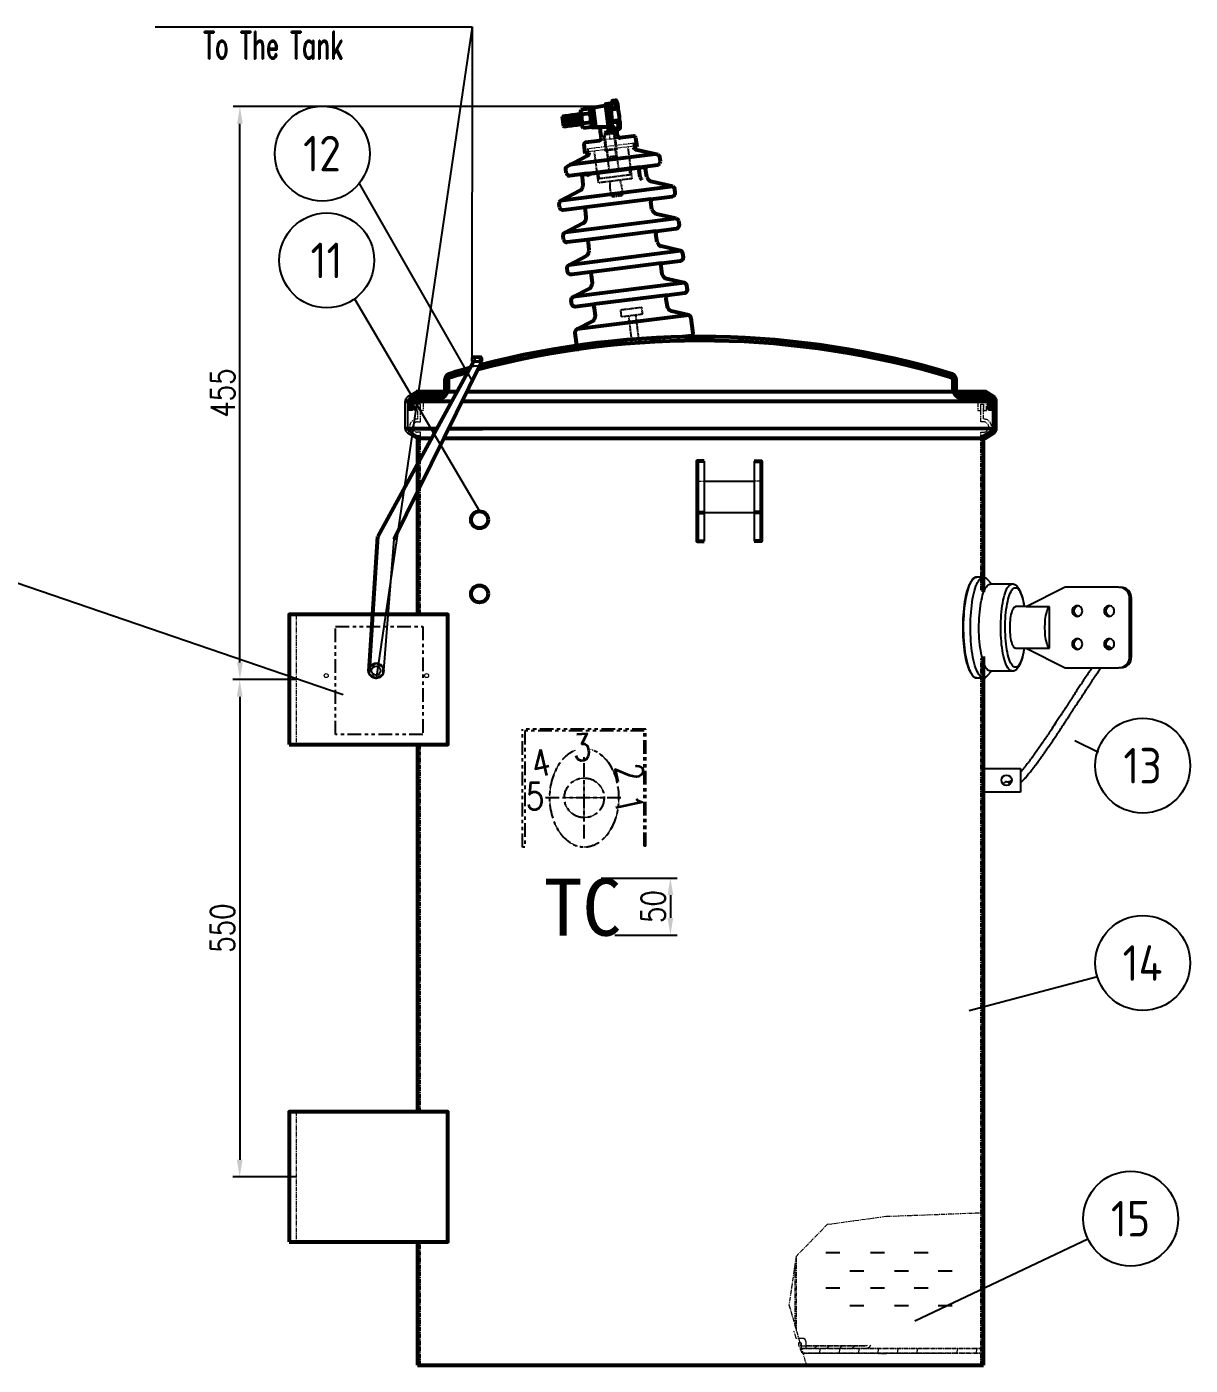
# Model space of a CAD drawing. Header units: millimetres. Extents: x 119255 to 123044, y -8474 to -5405.
# Drawn here: x 120640 to 121659, y -7305 to -6132 of the extents above; entities that cross this region are included whole.
import ezdxf
from ezdxf.enums import TextEntityAlignment as Align

# ---------------------------------------------------------------- set-up
doc = ezdxf.new("R2010")
doc.units = ezdxf.units.MM
doc.header["$LTSCALE"] = 3
for name, pattern in [('ACISOTGB', [9, 4, -1, 1, -1, 1, -1]), ('ACISOTGL', [3, 2, -1]), ('CENTER', [2, 1.25, -0.25, 0.25, -0.25]), ('HIDDEN', [0.375, 0.25, -0.125])]:
    doc.linetypes.add(name, pattern=pattern)
for name, color, linetype in [('2', 3, 'Continuous'), ('4', 2, 'HIDDEN'), ('A', 3, 'Continuous'), ('D', 11, 'HIDDEN'), ('PL', 5, 'Continuous'), ('S', 254, 'Continuous'), ('几何体', 7, 'Continuous')]:
    doc.layers.add(name, color=color, linetype=linetype)
for name, color, linetype, lineweight in [('图层1', 1, 'CENTER', 13), ('标注、文本', 3, 'Continuous', 25), ('粗实线', 4, 'Continuous', 53)]:
    doc.layers.add(name, color=color, linetype=linetype, lineweight=lineweight)
doc.styles.add('chinese', font='simhei.ttf')
doc.styles.add('HC_GBDIM', font='romans', dxfattribs={"width": 0.667, "bigfont": 'gbcbig'})
doc.styles.add('ST_WIN', font='isocp2.shx', dxfattribs={"bigfont": 'hzdxfst.shx'})
doc.styles.add('TH_GBDIM', font='romans.shx', dxfattribs={"width": 0.8, "bigfont": 'gbcbig.shx'})
doc.styles.add('数字与字母', font='romand.shx', dxfattribs={"width": 0.8, "bigfont": 'hztxt.shx'})
doc.dimstyles.new('TH_GBDIM1', dxfattribs={"dimscale": 3, "dimtxt": 3.5, "dimasz": 2.5, "dimexe": 2, "dimexo": 0, "dimgap": 1.5, "dimtad": 1, "dimdec": 1, "dimzin": 0, "dimdsep": 46, "dimtxsty": 'TH_GBDIM', "dimcen": 2.5, "dimclrd": 3, "dimclre": 256, "dimclrt": 2, "dimadec": 0, "dimazin": 0, "dimtfac": 0.714286, "dimtdec": 1, "dimtmove": 0, "dimatfit": 3, "dimfxl": 0, "dimtzin": 0, "dimlwd": -1, "dimlwe": -1, "dimarcsym": 0})

# ---------------------------------------------------------------- blocks, each defined once
blk = doc.blocks.new('*D5')
at = {"layer": 'Defpoints', "color": 0}
for p in [(120875.5, -6703.8), (120826.1, -7139.5), (120875.5, -7139.5)]:
    blk.add_point(p, dxfattribs=at)
at = {"layer": '标注、文本'}
for p, q in [((120875.5, -6703.8), (120820.1, -6703.8)), ((120875.5, -7139.5), (120820.1, -7139.5))]:
    blk.add_line(p, q, dxfattribs=at)
at = {"layer": '标注、文本', "color": 3}
blk.add_line((120826.1, -6718.8), (120826.1, -7124.5), dxfattribs=at)
for points in [[(120823.6, -6718.8), (120828.6, -6718.8), (120826.1, -6703.8)], [(120823.6, -7124.5), (120828.6, -7124.5), (120826.1, -7139.5)]]:
    blk.add_solid(points, dxfattribs=at)
at = {"layer": '标注、文本', "color": 2, "insert": (120811.1, -6921.6), "char_height": 21, "attachment_point": 5, "rotation": 90, "style": 'TH_GBDIM'}
blk.add_mtext('550', dxfattribs=at)
blk = doc.blocks.new('*D6')
at = {"layer": 'Defpoints', "color": 0}
for p in [(120826.3, -6201.8), (121158.5, -6201.8), (120869.5, -6703.8)]:
    blk.add_point(p, dxfattribs=at)
at = {"layer": '标注、文本'}
for p, q in [((121158.5, -6201.8), (120820.3, -6201.8)), ((120869.5, -6703.8), (120820.3, -6703.8))]:
    blk.add_line(p, q, dxfattribs=at)
at = {"layer": '标注、文本', "color": 3}
blk.add_line((120826.3, -6688.8), (120826.3, -6216.8), dxfattribs=at)
for points in [[(120823.8, -6216.8), (120828.8, -6216.8), (120826.3, -6201.8)], [(120823.8, -6688.8), (120828.8, -6688.8), (120826.3, -6703.8)]]:
    blk.add_solid(points, dxfattribs=at)
at = {"layer": '标注、文本', "color": 2, "insert": (120811.3, -6452.8), "char_height": 21, "width": 172.582, "attachment_point": 5, "rotation": 90, "style": 'TH_GBDIM'}
blk.add_mtext('455', dxfattribs=at)
blk = doc.blocks.new('A$C67204ebe')
at = {"layer": 'D'}
for p, q in [((-38.8, 178), (-32.9, 147.3)), ((-31, 179.6), (-28.4, 166.4)), ((-35.6, 165), (-36.9, 164.7)), ((-34.3, 158.5), (-35.6, 165)), ((-28.4, 166.4), (-28.9, 166.3)), ((-28.9, 166.3), (-27.6, 159.8)), ((-28.4, 166.4), (-28.2, 166.5)), ((-28.2, 166.5), (-24.7, 149)), ((-17.9, 169), (-12.4, 141.1)), ((-41.3, 135.4), (-46.8, 163.2)), ((-27.6, 159.8), (-34.3, 158.5)), ((-12.4, 141.1), (-41.3, 135.4)), ((-6.9, 20.8), (-2.4, -2.4)), ((-0.8, 22), (3.8, -1.2))]:
    blk.add_line(p, q, dxfattribs=at)
for points in [[(-35.6, 182.6), (-39.1, 179.5), (-38.8, 178), (-31, 179.6), (-31.3, 181.1), (-31, 179.6), (-30.2, 179.7), (-27.6, 166.6), (-26.7, 166), (-37.6, 163.8), (-36.9, 164.7), (-39.5, 177.9), (-38.8, 178)], [(-22.6, 139), (-22.4, 137.9), (-20.8, 133.4), (-20.2, 130.3), (-19.9, 127.7), (-19.9, 125.6), (-28.5, 123.9), (-29.6, 126.9), (-30.4, 129.9), (-30.9, 133.6), (-30.9, 136.2), (-31.1, 137.4)]]:
    blk.add_lwpolyline(points, dxfattribs=at)
blk.add_lwpolyline([(-23.1, 147.8), (-34.1, 145.6), (-41.3, 144.2, 0.282875), (-41.9, 143.6, 0.11185), (-41.9, 143.2), (-41.1, 139.3), (-14.1, 144.6), (-14.8, 148.6, 0.414214), (-15.8, 149.2), (-23.2, 147.8)], format="xyb", dxfattribs=at)
blk.add_lwpolyline([(3.9, 29.4), (5.1, 23.2), (-12.9, 19.6), (-14.1, 25.8)], close=True, dxfattribs=at)
for centre, start, end in [((-34.4, 147.1), 281.16, 11.16), ((-23.2, 149.3), 191.16, 281.16)]:
    blk.add_arc(centre, 1.5, start, end, dxfattribs=at)
at = {"layer": '图层1'}
for p, q in [((-25, 176.1), (-43, 172.6)), ((-35.6, 182.6), (-34, 174.3)), ((-34, 174.3), (-25, 176.1)), ((-12.5, 172.2), (-53, 164.4)), ((-53, 164.4), (-52.4, 160.9)), ((-52.3, 164.5), (-51.8, 162.3)), ((-51.8, 162.3), (-12.9, 169.9)), ((-12.9, 169.9), (-13.3, 172.1)), ((-11.9, 168.9), (-12.5, 172.2)), ((36.4, 5.2), (-48.2, -11.5))]:
    blk.add_line(p, q, dxfattribs=at)
at = {"layer": '粗实线', "ltscale": 2}
for p, q in [((-53.9, 199.6), (-61.1, 198.1)), ((-39.9, 203.9), (-36.1, 185.3)), ((-76.9, 191.1), (-75.3, 182.9)), ((-76.4, 190.7), (-74.1, 183.4)), ((-75.8, 191.6), (-73.2, 182.8)), ((-74.9, 191), (-72.6, 183.8)), ((-74.2, 191.9), (-71.7, 183.1)), ((-73.3, 191.3), (-71.1, 184.1)), ((-72.7, 192.2), (-70.1, 183.4)), ((-71.8, 191.6), (-69.5, 184.4)), ((-71.1, 192.6), (-68.6, 183.7)), ((-70.2, 191.9), (-68, 184.7)), ((-69.6, 192.9), (-67, 184.1)), ((-68.7, 192.2), (-66.4, 185)), ((-68, 193.2), (-65.5, 184.3)), ((-67.1, 192.5), (-64.9, 185.3)), ((-66.5, 193.4), (-64, 184.6)), ((-65.6, 192.8), (-63.3, 185.6)), ((-65, 193.8), (-62.4, 185)), ((-61.8, 185.9), (-64, 193.1)), ((-63.4, 194.1), (-60.9, 185.3)), ((-62.5, 193.4), (-60.3, 186.2)), ((-61.8, 194.4), (-59.3, 185.6)), ((-61.1, 198.1), (-61.3, 196.5)), ((-61.3, 196.5), (-60.4, 194.2)), ((-53.1, 195.6), (-60.4, 194.2)), ((-52.1, 192.8), (-49.3, 191)), ((-34.5, 194.1), (-33.2, 187.5)), ((-33.2, 187.5), (-33.5, 189.1)), ((-33.5, 189.1), (-33.5, 189.1)), ((-51.6, 187.6), (-58.8, 186.2)), ((-50.8, 183.6), (-58, 182.2)), ((-42.1, 178.6), (-42.5, 180.2)), ((-41.4, 174.9), (-42.1, 178.6)), ((-36.1, 185.3), (-35.7, 184.5)), ((-27.4, 177.7), (-28.1, 181.3)), ((-13.1, 178.4), (-25, 176.1)), ((-9.7, 169.3), (-11.3, 177.2)), ((-54.6, 160.4), (-56.1, 168.3)), ((-54.9, 170.2), (-43, 172.6)), ((-13.1, 168.6), (-9.7, 169.3)), ((9.3, 163.5), (-10.6, 166.7)), ((-69.9, 147.8), (-52.7, 158.4)), ((6.6, 163.9), (-67.6, 149.3)), ((-51.2, 161.1), (-54.6, 160.4)), ((-6, 151.8), (9.5, 154.9)), ((11.7, 158.2), (10.9, 161.9)), ((-70.1, 142.1), (-70.8, 145.8)), ((-51.4, 142.9), (-66.9, 139.9)), ((-1, 152.1), (-57.1, 141)), ((-51.4, 142.9), (-5.9, 151.9)), ((-5.1, 143), (-6.4, 149)), ((0.5, 143.7), (-0.9, 150.7)), ((24, 136.7), (-73.6, 117.4)), ((-54.4, 132.8), (-55.7, 139.9)), ((24, 136.7), (4.4, 139.9)), ((26.5, 131.6), (25.9, 134.4)), ((-73.6, 117.4), (-56.6, 127.9)), ((5.6, 124.5), (-52.2, 113)), ((5.6, 124.5), (23.9, 128.1)), ((7, 115.6), (5.6, 122.1)), ((-73.9, 111.8), (-74.4, 114.6)), ((-51.9, 113.1), (-70.2, 109.5)), ((28.8, 109), (-67.4, 90)), ((-49.8, 104.4), (-51, 110.9)), ((28.8, 109), (11.4, 111.7)), ((32, 103.5), (31.2, 107.2)), ((-67.4, 90), (-52.4, 99.2)), ((12.2, 96.8), (-47.4, 85)), ((13.5, 87.5), (12.1, 94)), ((12.2, 96.8), (29.8, 100.3)), ((-68.3, 83.8), (-69, 87.4)), ((-47.5, 85), (-65, 81.6)), ((-45.2, 75.9), (-46.3, 82.5)), ((34.7, 81), (-62.2, 61.8)), ((18.8, 69), (-42.2, 57)), ((39.8, 53.2), (-56.4, 34.2)), ((26.1, 41.5), (-37.5, 29)), ((45.7, 25.2), (-51.2, 6.1))]:
    blk.add_line(p, q, dxfattribs=at)
for points in [[(-51, 200.6), (-53.5, 200.1), (-50.2, 183.3), (-47.7, 183.8)], [(-35.7, 183.2), (-35.6, 182.6), (-31.3, 181.1), (-39.1, 179.5)]]:
    blk.add_lwpolyline(points, dxfattribs=at)
for points in [[(-42.5, 180.2), (-42.9, 182.5, 0.216454), (-43.8, 183.7, 0.14676), (-45.3, 184.1), (-47.1, 183.7, -0.216222), (-47.7, 183.8, -0.128385), (-48, 184.3), (-51.1, 200.1, -0.236321), (-51, 200.6, -0.137645), (-50.4, 201), (-40.5, 203.4, 0.118082), (-40.2, 203.6, 0.239241), (-39.9, 204.2, -0.185592), (-39.7, 204.7, -0.149289), (-39.3, 205.1), (-33.8, 206.1), (-34.1, 207.5, -0.162586), (-34.1, 207.9, -0.235181), (-33.6, 208.2), (-31.3, 208.7, -0.193012), (-30.8, 208.6, -0.216479), (-30.7, 208.3), (-29.5, 205), (-28.8, 202.5, -0.305966), (-29.2, 201.3, -0.211517), (-30.1, 201.1), (-33.8, 200.2, 0.124352), (-34.9, 199.7), (-33.3, 191.1, 0.232484), (-32.3, 189.9, 0.137631), (-31.2, 189.6), (-29.8, 189.9, -0.226514), (-28.4, 189.5, -0.129294), (-27.4, 185.8)], [(-50.4, 201), (-50.3, 200.7), (-50.3, 200.2), (-47.2, 184.4), (-47, 184), (-46.2, 183.9, -0.005437), (-42.8, 184.5, -0.020315), (-39, 184.8, -0.072791), (-37, 184.7, -0.141507), (-36.2, 184.1, -0.078582), (-35.7, 183.2, -0.389074)], [(-34.5, 194.1), (-35.7, 200.2), (-35.8, 200.7, -0.078909), (-35.9, 201.7, -0.002455), (-35.7, 202.6, -0.104269), (-35.3, 203.9, -0.067748), (-33.8, 205.8, -0.137062), (-32.8, 206.3, -0.250439), (-31.9, 206.1, -0.064304), (-31.3, 205.3, -0.207145), (-31, 202.9, -0.182921), (-31.6, 202, -0.000416), (-33.2, 201.6, 0.26878), (-34.9, 199.7, 0.499102)], [(-33.9, 190.8), (-33.2, 187.5, 0.188465), (-31.6, 184.9, 0.125485), (-29.5, 184.1, 0.148052), (-28, 184.3, 0.261104), (-27.4, 185.8, 0.829827)], [(-32.9, 190.5), (-28, 191.5, -0.202073), (-27, 191.3, -0.189452), (-26.4, 190.4, -0.036985), (-26, 184.1, 0.140434)], [(-28.1, 181.3), (-28.4, 183.4), (-26.3, 183.8, 0.076742), (-26.1, 183.9, 0.221032), (-26, 184.1, 59.233366)], [(23.9, 55.7, -0.200811), (21.5, 57.2, -0.016019), (20, 59.5), (18.6, 66.5, -0.126731), (18.7, 67.8, 0.095852), (18.8, 69), (34.9, 72.2, 0.198563), (37, 73.6, 0.178497), (37.5, 75.6), (36.8, 78.9, 0.197282), (36, 80.2, 0.032544), (34.7, 81), (17.4, 83.8)], [(-42.7, 42.6, 0.200811), (-41, 44.8, 0.016019), (-40.5, 47.5), (-41.9, 54.6, 0.126731), (-42.4, 55.7, -0.095852), (-43, 56.9), (-59.1, 53.7, -0.198563), (-61.5, 54.2, -0.178497), (-62.8, 55.9), (-63.4, 59.2, -0.197282), (-63.1, 60.6, -0.032544), (-62.2, 61.8), (-47.3, 71)], [(36.4, 5.2), (49.6, 7.8, 0.264751), (50.4, 8.5, 0.085218), (50.6, 9.6), (48, 22.7, 0.130917), (47.3, 24.1, 0.137977), (45.7, 25.2), (30.4, 27.7, -0.196911), (28, 29.1, -0.024375), (26.5, 31.4), (25.1, 37.9, -0.086896), (25.1, 39.7, -0.031016), (25.4, 41.4), (40.8, 44.4, 0.221746), (42.5, 45.7, 0.093612), (43, 47.3), (42.3, 51, 0.224627), (41.2, 52.6, 0.05176), (39.8, 53.2), (23.9, 55.7)], [(-48.2, -11.5), (-48.2, -11.5, -0.264751), (-49.2, -11.1, -0.085218), (-49.8, -10.2), (-52.4, 3, -0.130917), (-52.3, 4.5, -0.137977), (-51.2, 6.1), (-38, 14.2, 0.196911), (-36.4, 16.4, 0.024375), (-35.9, 19.1), (-37.1, 25.6, 0.086896), (-37.7, 27.3, 0.031016), (-38.6, 28.7), (-54, 25.7, -0.221746), (-56, 26.2, -0.093612), (-57.2, 27.6), (-57.9, 31.2, -0.224627), (-57.5, 33.1, -0.05176), (-56.4, 34.2), (-42.7, 42.6)]]:
    blk.add_lwpolyline(points, format="xyb", dxfattribs=at)
for centre, radius, start, end in [((-57.3, 196.8), 4.34, 343.3993, 38.9207), ((-34.4, 201.6), 1.52, 294.6534, 2.4331), ((-80.9, 186), 54.6, 4.6754, 17.6446), ((-57, 196.9), 4.35, 163.4313, 218.8887), ((-43.5, 193.3), 16.8, 177.1743, 205.1457), ((-68.4, 188.4), 16.8, 357.1582, 25.1618), ((-31.8, 189.4), 1.26, 14.6553, 93.8015), ((-54.6, 184.9), 4.35, 163.4313, 218.8887), ((-55, 184.9), 4.34, 343.3994, 38.9205), ((-24.9, 178.5), 2.63, 198.9094, 232.2646), ((-25.4, 177.9), 1.82, 232.2646, 281.16), ((-12.9, 176.6), 1.86, 59.0793, 96.5308), ((-12.8, 176.9), 1.51, 11.16, 59.0793), ((-54.6, 168.6), 1.51, 143.2407, 191.16), ((-54.4, 168.4), 1.86, 105.7892, 143.2407), ((-43.4, 174.3), 1.82, 281.16, 330.0554), ((-44.1, 174.8), 2.63, 330.0554, 3.4106), ((-10.3, 169.7), 3, 201.0929, 238.819), ((-10.1, 170.2), 3.52, 238.819, 260.8379), ((-54.6, 161.4), 3.52, 301.4821, 323.501), ((-54.1, 161.1), 3, 323.501, 1.2271), ((12.2, 166.3), 4.06, 224.3538, 242.4485), ((9, 157.4), 2.54, 281.3417, 330.4372), ((9.7, 161.7), 1.18, 11.9255, 62.4485), ((7.8, 158.1), 3.83, 330.4372, 2.4295), ((-69.7, 146), 1.18, 139.8715, 190.3945), ((-73.7, 149.4), 4.06, 319.8715, 337.9662), ((-66.5, 143.4), 3.83, 199.8905, 231.8828), ((-59.1, 139.3), 3.38, 17.5345, 34.2156), ((-50.8, 143.2), 0.599, 205.8407, 227.3882), ((-54, 139.7), 4.16, 10.2759, 47.3882), ((-2.3, 149.9), 4.16, 154.9318, 192.0441), ((-6.6, 151.9), 0.599, 334.9318, 356.4793), ((7.3, 148.9), 13.7, 205.3694, 217.4953), ((2.4, 151.4), 3.38, 168.1044, 184.7855), ((3.1, 151.5), 4.11, 184.7855, 191.7617), ((18.9, 154), 21.1, 209.3382, 216.7925), ((5, 143.6), 3.67, 216.7925, 260.6372), ((-67.3, 142.4), 2.54, 231.8828, 280.9783), ((-58.5, 131.1), 3.67, 301.6828, 345.5275), ((-59.8, 139.1), 4.11, 10.5583, 17.5345), ((-75.4, 135.4), 21.1, 345.5275, 352.9818), ((23.3, 131.2), 3.21, 281.16, 325.4108), ((22.3, 133.2), 3.92, 40.9829, 63.3864), ((23, 133.8), 3.02, 11.16, 40.9829), ((23.3, 131.2), 3.21, 325.4108, 6.6892), ((-70.6, 114.9), 3.92, 138.9336, 161.3371), ((10.7, 123.3), 5.24, 167.6316, 180.8025), ((11.7, 123.4), 6.15, 180.8025, 192.0282), ((-71.5, 115.2), 3.02, 161.3371, 191.16), ((-70.8, 112.7), 3.21, 195.6308, 236.9092), ((-70.8, 112.7), 3.21, 236.9092, 281.16), ((-56.2, 110.1), 5.24, 21.5175, 34.6884), ((-57, 109.8), 6.15, 10.2918, 21.5175), ((15.3, 119.4), 9.1, 204.3699, 221.7169), ((12.2, 116.6), 4.88, 221.7169, 261.0791), ((31.2, 113.6), 5.21, 242.1366, 254.886), ((29.4, 106.8), 1.84, 11.9208, 74.886), ((-54.9, 103.3), 4.88, 301.2409, 340.6031), ((-58.9, 104.7), 9.1, 340.6031, 357.9501), ((20.4, 95), 8.34, 167.8363, 177.6138), ((17.4, 95.1), 5.41, 177.6138, 192.0258), ((29.3, 102.8), 2.58, 281.2407, 329.3178), ((28.4, 103.3), 3.59, 329.3178, 3.5272), ((-67.2, 87.8), 1.84, 127.434, 190.3992), ((-71.4, 93.4), 5.21, 307.434, 320.1834), ((-64.9, 84.9), 3.59, 198.7928, 233.0022), ((-54.3, 80.3), 8.34, 24.7062, 34.4837), ((-51.7, 81.5), 5.41, 10.2942, 24.7062), ((113.9, 153.7), 120.2, 213.407, 214.7095), ((17.9, 87.2), 3.49, 214.7095, 260.7372), ((-65.5, 84.1), 2.58, 233.0022, 281.0793), ((-49.1, 74), 3.49, 301.5828, 347.6105), ((-163.1, 99.1), 120.2, 347.6105, 348.913)]:
    blk.add_arc(centre, radius, start, end, dxfattribs=at)
for points in [[(-60.4, 194.2), (-61, 194), (-61.9, 194.4), (-62.5, 193.4), (-63.4, 194.1), (-64, 193.1), (-65, 193.8), (-65.6, 192.8), (-66.5, 193.4), (-67.1, 192.5), (-68, 193.2), (-68.7, 192.2), (-69.6, 192.9), (-70.2, 191.9), (-71.1, 192.6), (-71.8, 191.6), (-72.7, 192.2), (-73.3, 191.3), (-74.2, 191.9), (-74.9, 191), (-75.8, 191.6), (-76.4, 190.7), (-76.9, 191.1)], [(-58.8, 186.1), (-59.3, 185.6), (-60.3, 186.2), (-60.9, 185.3), (-61.8, 185.9), (-62.4, 185), (-63.3, 185.6), (-64, 184.6), (-64.9, 185.3), (-65.5, 184.3), (-66.4, 185), (-67.1, 184), (-68, 184.7), (-68.6, 183.7), (-69.5, 184.4), (-70.2, 183.4), (-71.1, 184), (-71.7, 183.1), (-72.6, 183.8), (-73.2, 182.8), (-74.2, 183.4), (-74.8, 182.5), (-75.3, 182.9)], [(-35.7, 184.5), (-34.2, 184), (-31.8, 183.7), (-30.2, 183.8), (-28.6, 184)]]:
    blk.add_spline(points, degree=3, dxfattribs=at)
blk = doc.blocks.new('*D8')
at = {"layer": 'Defpoints', "color": 0}
for p in [(121142.7, -6877.7), (121154.7, -6927.7), (121203.5, -6927.7)]:
    blk.add_point(p, dxfattribs=at)
at = {"layer": '标注、文本'}
for p, q in [((121142.7, -6877.7), (121209.5, -6877.7)), ((121154.7, -6927.7), (121209.5, -6927.7))]:
    blk.add_line(p, q, dxfattribs=at)
at = {"layer": '标注、文本', "color": 3}
blk.add_line((121203.5, -6892.7), (121203.5, -6912.7), dxfattribs=at)
for points in [[(121201, -6892.7), (121206, -6892.7), (121203.5, -6877.7)], [(121201, -6912.7), (121206, -6912.7), (121203.5, -6927.7)]]:
    blk.add_solid(points, dxfattribs=at)
at = {"layer": '标注、文本', "color": 2, "insert": (121188.5, -6902.7), "char_height": 21, "attachment_point": 5, "rotation": 90, "style": 'TH_GBDIM'}
blk.add_mtext('50', dxfattribs=at)
blk = doc.blocks.new('A$Cce4753cb')
at = {"layer": '几何体'}
for p, q in [((22, 60.3), (14.6, 60.3)), ((14.6, 60.3), (14.7, 60.3)), ((30.9, 52.7), (25.7, 58.3)), ((52.7, 52.7), (29.2, 52.7)), ((110.2, 49.4), (68.1, 28)), ((168.1, 49.4), (110.2, 49.4)), ((168.1, 49.4), (170.1, 49.4)), ((181.7, 37.4), (179.7, 37.4)), ((179.7, -25.7), (179.7, 37.4)), ((181.7, -25.7), (181.7, 37.4)), ((68.7, 28.4), (56.5, 28.4)), ((93.1, 28), (68.1, 28)), ((93.1, -16.3), (93.1, 28)), ((56.5, -16.6), (68.7, -16.6)), ((68.1, -16.3), (110.2, -37.7)), ((68.1, -16.3), (93.1, -16.3)), ((179.7, -25.7), (181.7, -25.7)), ((25.7, -46.5), (30.9, -41)), ((29.2, -41), (52.7, -41)), ((110.2, -37.7), (168.1, -37.7)), ((170.1, -37.7), (168.1, -37.7)), ((14.6, -48.5), (22, -48.5)), ((22.1, -171.8), (22.1, -146.2)), ((22.1, -146.2), (62.1, -146.2)), ((62.1, -146.2), (62.1, -171.8)), ((62.1, -171.8), (22.1, -171.8))]:
    blk.add_line(p, q, dxfattribs=at)
at = {"layer": '几何体', "flags": 128}
for points in [[(14.6, -48.5), (13.6, -48.4), (12.6, -48), (11.6, -47.3), (10.6, -46.3), (9.7, -45), (8.7, -43.5), (7.8, -41.7), (7, -39.7), (6.1, -37.4), (5.3, -35), (4.6, -32.3), (3.9, -29.4), (3.3, -26.3), (2.7, -23), (2.2, -19.6), (1.8, -16.1), (1.4, -12.4), (1.1, -8.7), (0.8, -4.9), (0.7, -1), (0.6, 2.9), (0.6, 6.8), (0.6, 10.8), (0.8, 14.7), (1, 18.5), (1.2, 22.3), (1.6, 26), (2, 29.6), (2.5, 33.1), (3, 36.4), (3.6, 39.6), (4.2, 42.5), (5, 45.3), (5.7, 47.9), (6.5, 50.3), (7.4, 52.5), (8.3, 54.4), (9.2, 56), (10.1, 57.4), (11.1, 58.5), (12.1, 59.4), (13.1, 59.9), (14.1, 60.2), (14.6, 60.3)], [(22, -48.5), (21, -48.4), (19.9, -48), (18.9, -47.3), (18, -46.3), (17, -45), (16.1, -43.5), (15.2, -41.7), (14.3, -39.7), (13.5, -37.4), (12.7, -35), (11.9, -32.3), (11.2, -29.4), (10.6, -26.3), (10, -23), (9.5, -19.6), (9.1, -16.1), (8.7, -12.4), (8.4, -8.7), (8.2, -4.9), (8, -1), (7.9, 2.9), (7.9, 6.8), (8, 10.8), (8.1, 14.7), (8.3, 18.5), (8.6, 22.3), (8.9, 26), (9.3, 29.6), (9.8, 33.1), (10.3, 36.4), (10.9, 39.6), (11.6, 42.5), (12.3, 45.3), (13.1, 47.9), (13.9, 50.3), (14.7, 52.5), (15.6, 54.4), (16.5, 56), (17.5, 57.4), (18.5, 58.5), (19.4, 59.4), (20.5, 59.9), (21.5, 60.2), (22.5, 60.2), (23.5, 59.9), (24.5, 59.4), (25.5, 58.5), (25.7, 58.3)], [(4.6, -34.3), (4.5, -34), (3.8, -31.3), (3.1, -28.4), (2.5, -25.3), (1.9, -22), (1.5, -18.6), (1, -15.1), (0.7, -11.4), (0.4, -7.7), (0.1, -3.9), (0, 0), (-0.1, 3.9), (-0.1, 7.8), (0, 11.7), (0.1, 15.6), (0.4, 19.4), (0.7, 23.1), (1, 26.8), (1.5, 30.3), (1.9, 33.8), (2.5, 37), (3.1, 40.1), (3.8, 43), (4.5, 45.7), (5, 47.4)], [(29.2, -41), (28.3, -40.9), (27.4, -40.5), (26.4, -39.8), (25.5, -38.8), (24.6, -37.5), (23.8, -36), (23, -34.3), (22.2, -32.3), (21.4, -30.1), (20.7, -27.6), (20.1, -25), (19.5, -22.1), (19, -19.1), (18.5, -16), (18.1, -12.7), (17.7, -9.3), (17.5, -5.8), (17.3, -2.3), (17.1, 1.3), (17.1, 4.9), (17.1, 8.6), (17.2, 12.2), (17.4, 15.8), (17.6, 19.3), (17.9, 22.7), (18.3, 26.1), (18.7, 29.3), (19.2, 32.4), (19.8, 35.3), (20.4, 38), (21.1, 40.6), (21.8, 42.9), (22.6, 45), (23.4, 46.9), (24.2, 48.5), (25.1, 49.9), (26, 51), (26.9, 51.9), (27.8, 52.4), (28.8, 52.7), (29.2, 52.7)], [(52.7, -41), (51.8, -40.9), (50.9, -40.5), (49.9, -39.8), (49, -38.8), (48.1, -37.5), (47.3, -36), (46.5, -34.3), (45.7, -32.3), (44.9, -30.1), (44.2, -27.6), (43.6, -25), (43, -22.1), (42.5, -19.1), (42, -16), (41.6, -12.7), (41.3, -9.3), (41, -5.8), (40.8, -2.3), (40.7, 1.3), (40.6, 4.9), (40.6, 8.6), (40.7, 12.2), (40.9, 15.8), (41.1, 19.3), (41.4, 22.7), (41.8, 26.1), (42.2, 29.3), (42.7, 32.4), (43.3, 35.3), (43.9, 38), (44.6, 40.6), (45.3, 42.9), (46.1, 45), (46.9, 46.9), (47.7, 48.5), (48.6, 49.9), (49.5, 51), (50.4, 51.9), (51.3, 52.4), (52.3, 52.7), (52.7, 52.7)], [(56.5, -37.1), (55.6, -37), (54.7, -36.6), (53.8, -35.8), (52.9, -34.9), (52.1, -33.6), (51.3, -32.1), (50.5, -30.3), (49.7, -28.3), (49.1, -26), (48.4, -23.6), (47.8, -20.9), (47.3, -18.1), (46.8, -15.1), (46.4, -12), (46, -8.8), (45.8, -5.4), (45.6, -2), (45.4, 1.5), (45.4, 5), (45.4, 8.5), (45.5, 12), (45.7, 15.4), (45.9, 18.8), (46.2, 22.1), (46.6, 25.3), (47, 28.4), (47.5, 31.3), (48.1, 34), (48.7, 36.6), (49.4, 38.9), (50.1, 41), (50.9, 42.9), (51.7, 44.6), (52.5, 46), (53.4, 47.1), (54.3, 47.9), (55.1, 48.5), (56.1, 48.8), (57, 48.8), (57.9, 48.5), (58.8, 47.9), (59.6, 47.1), (60.5, 46), (61.3, 44.6), (62.1, 42.9), (62.9, 41), (63.6, 38.9), (64.3, 36.6), (64.9, 34), (65.5, 31.3), (66, 28.4), (66, 28.4)], [(128.7, 23.7), (128.6, 24.9), (128.2, 26.1), (127.5, 27.2), (126.7, 28.1), (125.6, 28.8), (124.4, 29.2), (123.2, 29.4), (122, 29.2), (120.8, 28.8), (119.8, 28.1), (118.9, 27.2), (118.2, 26.1), (117.8, 24.9), (117.7, 23.7), (117.8, 22.4), (118.2, 21.2), (118.9, 20.1), (119.8, 19.2), (120.8, 18.5), (122, 18.1), (123.2, 17.9), (124.4, 18.1), (125.6, 18.5), (126.7, 19.2), (127.5, 20.1), (128.2, 21.2), (128.6, 22.4), (128.7, 23.7)], [(163.1, 23.7), (163, 24.9), (162.6, 26.1), (161.9, 27.2), (161, 28.1), (160, 28.8), (158.8, 29.2), (157.6, 29.4), (156.4, 29.2), (155.2, 28.8), (154.2, 28.1), (153.3, 27.2), (152.6, 26.1), (152.2, 24.9), (152.1, 23.7), (152.2, 22.4), (152.6, 21.2), (153.3, 20.1), (154.2, 19.2), (155.2, 18.5), (156.4, 18.1), (157.6, 17.9), (158.8, 18.1), (160, 18.5), (161, 19.2), (161.9, 20.1), (162.6, 21.2), (163, 22.4), (163.1, 23.7)], [(56.5, -16.6), (55.9, -16.5), (55.2, -16.1), (54.6, -15.4), (54, -14.4), (53.4, -13.2), (52.9, -11.7), (52.4, -10), (52, -8.2), (51.6, -6.1), (51.3, -3.9), (51, -1.6), (50.8, 0.9), (50.7, 3.3), (50.7, 5.9), (50.7, 8.4), (50.8, 10.9), (51, 13.3), (51.3, 15.6), (51.6, 17.8), (52, 19.9), (52.4, 21.8), (52.9, 23.4), (53.4, 24.9), (54, 26.1), (54.6, 27.1), (55.2, 27.8), (55.9, 28.2), (56.5, 28.4)], [(93.1, -16.3), (92.5, -15.7), (91.9, -14.9), (91.3, -13.8), (90.7, -12.5), (90.2, -10.9), (89.8, -9.1), (89.4, -7.1), (89, -5), (88.7, -2.7), (88.5, -0.4), (88.4, 2.1), (88.3, 4.6), (88.3, 7.1), (88.4, 9.6), (88.5, 12.1), (88.7, 14.5), (89, 16.7), (89.4, 18.9), (89.8, 20.8), (90.2, 22.6), (90.7, 24.2), (91.3, 25.5), (91.9, 26.6), (92.5, 27.5), (93.1, 28)], [(128.7, -11.9), (128.6, -10.7), (128.2, -9.5), (127.5, -8.4), (126.7, -7.5), (125.6, -6.8), (124.4, -6.4), (123.2, -6.2), (122, -6.4), (120.8, -6.8), (119.8, -7.5), (118.9, -8.4), (118.2, -9.5), (117.8, -10.7), (117.7, -11.9), (117.8, -13.2), (118.2, -14.4), (118.9, -15.5), (119.8, -16.4), (120.8, -17.1), (122, -17.5), (123.2, -17.7), (124.4, -17.5), (125.6, -17.1), (126.7, -16.4), (127.5, -15.5), (128.2, -14.4), (128.6, -13.2), (128.7, -11.9)], [(163.1, -11.9), (163, -10.7), (162.6, -9.5), (161.9, -8.4), (161, -7.5), (160, -6.8), (158.8, -6.4), (157.6, -6.2), (156.4, -6.4), (155.2, -6.8), (154.2, -7.5), (153.3, -8.4), (152.6, -9.5), (152.2, -10.7), (152.1, -11.9), (152.2, -13.2), (152.6, -14.4), (153.3, -15.5), (154.2, -16.4), (155.2, -17.1), (156.4, -17.5), (157.6, -17.7), (158.8, -17.5), (160, -17.1), (161, -16.4), (161.9, -15.5), (162.6, -14.4), (163, -13.2), (163.1, -11.9)], [(66, -16.6), (65.7, -18.1), (65.2, -20.9), (64.6, -23.6), (64, -26), (63.3, -28.3), (62.5, -30.3), (61.7, -32.1), (60.9, -33.6), (60.1, -34.9), (59.2, -35.8), (58.3, -36.6), (57.4, -37), (56.5, -37.1)]]:
    blk.add_lwpolyline(points, dxfattribs=at)
at = {"layer": '几何体'}
blk.add_circle((46.9, -159), 5.6, dxfattribs=at)
for centre, radius, start, end in [((167.9, 37.6), 11.8, 359.0242, 88.9898), ((169.9, 37.6), 11.8, 359.0242, 88.9898), ((125.4, 23.7), 5.75, 101.717, 258.283), ((159.8, 23.7), 5.75, 101.717, 258.283), ((125.4, -11.9), 5.75, 101.717, 258.283), ((159.8, -11.9), 5.75, 101.717, 258.283), ((156.3, -17.8), 3.11, 58.4198, 115.4564), ((154.9, -21.8), 7.29, 42.0169, 65.4487), ((167.9, -25.9), 11.8, 271.0102, 0.9758), ((169.9, -25.9), 11.8, 271.0102, 0.9758), ((21.6, -43.2), 5.38, 274.446, 321.1574), ((46.6, -164.5), 3.9, 16.7308, 157.9093)]:
    blk.add_arc(centre, radius, start, end, dxfattribs=at)
for points, knots in [([(14.7, 60.2), (14.5, 60.2), (13.9, 60.2), (12.9, 60), (11.9, 59.4), (10.9, 58.7), (9.9, 57.6), (9, 56.4), (8, 54.9), (7.1, 53.1), (6.3, 51.1), (5.6, 49.4), (5.2, 48.2), (5.1, 47.8)], [0, 0, 0, 0, 0.062383, 0.153286, 0.245495, 0.341205, 0.44059, 0.542253, 0.644669, 0.746886, 0.848723, 0.950195, 1, 1, 1, 1]), ([(66.2, 28.4), (66.2, 28.4), (66, 29.5), (65.6, 31.5), (65.1, 34.3), (64.5, 36.9), (63.8, 39.3), (63.1, 41.6), (62.3, 43.7), (61.4, 45.7), (60.4, 47.5), (59.4, 49), (58.3, 50.3), (57.2, 51.2), (56, 52), (54.8, 52.4), (53.7, 52.7), (53, 52.7), (52.7, 52.7)], [0, 0, 0, 0, 0.005862, 0.077937, 0.150295, 0.223027, 0.296252, 0.370137, 0.444906, 0.520857, 0.598321, 0.6774, 0.745974, 0.807589, 0.863477, 0.915557, 0.965524, 1, 1, 1, 1]), ([(52.7, -41), (53.1, -41), (53.9, -41), (55.1, -40.7), (56.2, -40.1), (57.3, -39.4), (58.4, -38.4), (59.4, -37.2), (60.4, -35.8), (61.4, -34), (62.3, -32), (63.1, -29.8), (63.9, -27.5), (64.5, -25), (65.1, -22.3), (65.7, -19.6), (66, -17.6), (66.2, -16.6)], [0, 0, 0, 0, 0.04188, 0.093619, 0.146131, 0.201347, 0.261232, 0.327502, 0.400493, 0.477853, 0.555733, 0.632331, 0.707621, 0.781872, 0.855347, 0.928247, 1, 1, 1, 1]), ([(4.7, -34.7), (4.7, -34.8), (5, -35.8), (5.5, -37.4), (6.3, -39.6), (7.2, -41.5), (8.1, -43.2), (9, -44.7), (10, -46), (11, -47), (12.1, -47.8), (13.2, -48.3), (14, -48.5), (14.5, -48.5), (14.6, -48.5)], [0, 0, 0, 0, 0.014138, 0.109786, 0.205628, 0.301721, 0.39813, 0.494922, 0.592116, 0.68953, 0.786183, 0.880388, 0.970678, 1, 1, 1, 1]), ([(139, -37.7), (137.9, -39.3), (135.5, -42.8), (131.9, -48.2), (128.5, -53.4), (125.4, -58.1), (122.6, -62.4), (120.1, -66.2), (117.8, -69.7), (115.7, -72.9), (113.8, -75.8), (112, -78.6), (110.1, -81.5), (108, -84.7), (105.6, -88.4), (102.9, -92.5), (99.6, -97.5), (95.9, -103.2), (92.1, -109), (88.6, -114.1), (85.3, -119), (82, -123.7), (78.7, -128.5), (75.3, -133.2), (72.4, -137.1), (70.1, -140.1), (68.4, -142.4), (66.7, -144.5), (64.9, -146.7), (63.3, -148.6), (62.4, -149.6), (62.1, -150)], [0, 0, 0, 0, 0.039131, 0.083797, 0.124013, 0.159908, 0.191608, 0.220499, 0.247191, 0.271694, 0.294011, 0.314205, 0.335869, 0.361088, 0.389877, 0.422257, 0.458228, 0.512047, 0.561495, 0.606517, 0.647492, 0.693412, 0.740527, 0.789102, 0.839208, 0.868849, 0.895472, 0.921354, 0.950705, 0.983521, 1, 1, 1, 1]), ([(62.1, -161.5), (62.6, -161), (63.7, -160), (65.5, -158.1), (67.4, -156.1), (69.3, -153.9), (71, -151.8), (72.7, -149.8), (74.1, -148), (75.4, -146.4), (76.4, -145.1), (77.4, -143.8), (78.6, -142.2), (80.1, -140.2), (82, -137.6), (84.2, -134.6), (86.5, -131.3), (88.8, -128), (91, -124.8), (93.6, -121), (96.6, -116.5), (100.1, -111.3), (103.7, -105.9), (106.9, -101.1), (109.7, -96.7), (112.1, -93.1), (114.4, -89.5), (116.5, -86.3), (118.4, -83.5), (120.1, -80.8), (122.3, -77.4), (125.1, -73.1), (128.4, -68.1), (131.6, -63.1), (134.8, -58.3), (137.5, -54.3), (139.7, -51), (141.5, -48.3), (143.5, -45.3), (145.8, -41.9), (147.6, -39.3), (148.5, -37.9), (148.7, -37.7)], [0, 0, 0, 0, 0.024066, 0.05176, 0.082696, 0.108032, 0.1342, 0.157458, 0.177445, 0.194156, 0.20759, 0.219431, 0.234017, 0.254319, 0.278494, 0.306536, 0.335894, 0.36383, 0.39034, 0.415423, 0.455877, 0.49455, 0.53396, 0.574555, 0.599238, 0.625109, 0.650983, 0.673106, 0.691217, 0.707871, 0.727297, 0.759244, 0.793416, 0.82675, 0.859185, 0.889795, 0.907888, 0.925186, 0.94485, 0.970247, 0.99478, 1, 1, 1, 1]), ([(52.6, -159), (52.5, -159), (52.2, -159.3), (51.6, -159.7), (50.7, -160.2), (50, -160.5), (49.3, -160.8), (48.7, -161), (48.3, -160.9), (48.1, -160.8)], [0, 0, 0, 0, 0.017269, 0.124186, 0.249992, 0.400397, 0.575334, 0.774966, 1, 1, 1, 1])]:
    blk.add_open_spline(points, degree=3, knots=knots, dxfattribs=at)

msp = doc.modelspace()

# ---------------------------------------------------------------- linework, layer by layer
at = {"color": 7, "linetype": 'Continuous', "lineweight": 15}
for centre in [(120901.91, -6700.35), (120989.91, -6700.35)]:
    msp.add_circle(centre, 1.75, dxfattribs=at)
at = {"layer": '2', "linetype": 'Continuous'}
msp.add_lwpolyline([(120981.66, -6453.16), (120974.57, -6457.59, 0.2586176), (120973.16, -6460.14), (120973.16, -6483.69, 0.2586176), (120974.57, -6486.23), (120981.66, -6490.66), (120980.6, -6492.36), (120973.51, -6487.93, -0.2586176), (120971.16, -6483.69), (120971.16, -6460.14, -0.2586176), (120973.51, -6455.9), (120980.6, -6451.47)], format="xyb", close=True, dxfattribs=at)
at = {"layer": 'A'}
for p, q in [((121578.55, -6767.58), (121557.96, -6757.58)), ((121577.67, -6964.27), (121465.35, -6994.12))]:
    msp.add_line(p, q, dxfattribs=at)
for centre in [(120898.44, -6242.96), (120902.38, -6336.55), (121617.44, -6779.25), (121617.44, -6952.14), (121606.91, -7176.18)]:
    msp.add_circle(centre, 41.58, dxfattribs=at)
at = {"layer": 'PL', "color": 7, "ltscale": 0.5}
msp.add_line((120952.3, -6695.98), (120961.33, -6580.75), dxfattribs=at)
msp.add_lwpolyline([(120945.62, -6689.37), (120951.42, -6692.72), (120951.42, -6699.41), (120945.62, -6702.76), (120939.82, -6699.41), (120939.82, -6692.72)], close=True, dxfattribs=at)
for radius in [6.7, 3.94]:
    msp.add_circle((120945.62, -6696.07), radius, dxfattribs=at)
at = {"layer": '图层1'}
for p, q in [((120981.95, -6462.57), (120981.95, -6475.57)), ((121477.94, -6475.48), (121477.94, -6462.48)), ((121227.05, -6529.98), (121233.05, -6529.98)), ((121283.05, -6529.98), (121277.05, -6529.98)), ((120875.49, -6646.82), (120875.49, -6760.82)), ((120875.49, -7082.46), (120875.49, -7196.46)), ((121341.17, -7181.08), (121392.67, -7174.09)), ((121392.67, -7174.09), (121477.94, -7170.91)), ((121341.17, -7181.08), (121313.62, -7209.22)), ((121313.62, -7209.22), (121307.43, -7251.54)), ((121314.02, -7274.5), (121314.02, -7208.83)), ((121312.82, -7270.11), (121312.82, -7215.61)), ((121312.82, -7243.36), (121314.02, -7243.36)), ((121307.43, -7251.54), (121322.59, -7304.59)), ((121313.82, -7281.09), (121311.82, -7274.7)), ((121319.21, -7281.09), (121313.82, -7281.09)), ((121319.21, -7281.09), (121315.81, -7281.09)), ((121320.8, -7281.49), (121319.21, -7281.09)), ((121320.4, -7281.29), (121319.21, -7281.09)), ((121321.6, -7282.09), (121320.4, -7281.29)), ((121322, -7282.68), (121320.8, -7281.49)), ((121322.2, -7283.08), (121321.6, -7282.09)), ((121322.4, -7284.28), (121322, -7282.68)), ((121316.02, -7287.08), (121316.02, -7284.68)), ((121316.02, -7284.68), (121317.21, -7284.68)), ((121319.01, -7294.06), (121316.02, -7287.08)), ((121317.21, -7284.68), (121317.01, -7284.68)), ((121317.81, -7284.88), (121317.21, -7284.68)), ((121317.21, -7284.68), (121318.01, -7285.28)), ((121318.01, -7285.28), (121317.81, -7284.88)), ((121317.81, -7287.48), (121368.31, -7287.48)), ((121317.81, -7291.07), (121318.01, -7289.07)), ((121318.01, -7285.28), (121318.01, -7288.27)), ((121318.01, -7285.28), (121318.01, -7290.07)), ((121318.01, -7290.07), (121477.94, -7290.07)), ((121477.94, -7290.07), (121318.41, -7290.07)), ((121477.94, -7294.06), (121319.01, -7294.06)), ((121319.21, -7294.06), (121444.4, -7294.06)), ((121319.61, -7294.06), (121477.94, -7294.06)), ((121322.4, -7284.28), (121322.2, -7283.08)), ((121322.4, -7290.07), (121322.4, -7284.28)), ((121322.4, -7287.48), (121322.4, -7284.28)), ((121368.31, -7287.48), (121322.4, -7287.48)), ((121322.4, -7290.07), (121322.4, -7287.48)), ((121322.4, -7287.48), (121374.1, -7287.48)), ((121374.1, -7290.07), (121322.4, -7290.07)), ((121329.39, -7290.07), (121331.98, -7287.48)), ((121334.58, -7294.06), (121334.78, -7290.07)), ((121340.37, -7290.07), (121342.96, -7287.48)), ((121351.55, -7290.07), (121354.14, -7287.48)), ((121351.55, -7294.06), (121351.95, -7290.07)), ((121362.53, -7290.07), (121365.12, -7287.48)), ((121374.1, -7287.48), (121368.31, -7287.48)), ((121368.51, -7294.06), (121368.91, -7290.07)), ((121372.91, -7287.48), (121368.91, -7287.48)), ((121374.3, -7287.27), (121372.91, -7287.48)), ((121372.91, -7287.48), (121374.3, -7287.28)), ((121374.1, -7290.07), (121373.9, -7290.27)), ((121374.1, -7287.48), (121376.1, -7286.88)), ((121374.1, -7287.48), (121375.5, -7287.28)), ((121374.1, -7290.07), (121376.1, -7289.67)), ((121376.1, -7289.67), (121374.1, -7290.07)), ((121376.1, -7289.67), (121377.9, -7288.67)), ((121377.9, -7288.67), (121376.1, -7289.67)), ((121377.9, -7288.67), (121378.89, -7286.88)), ((121378.89, -7286.88), (121377.9, -7288.67)), ((121386.08, -7294.66), (121385.48, -7294.06)), ((121385.68, -7294.06), (121385.88, -7290.07)), ((121385.88, -7294.06), (121385.88, -7294.66)), ((121392.67, -7294.66), (121393.27, -7294.06)), ((121392.87, -7294.06), (121392.87, -7294.66)), ((121402.65, -7294.06), (121403.05, -7290.07)), ((121419.62, -7294.06), (121420.02, -7290.07)), ((121454.78, -7294.06), (121454.98, -7290.07)), ((121471.75, -7294.06), (121472.15, -7290.07)), ((121477.94, -7290.07), (121477.94, -7294.06)), ((121392.87, -7294.66), (121385.88, -7294.66))]:
    msp.add_line(p, q, dxfattribs=at)
for points in [[(120981.95, -6462.57), (120981.95, -6468.07), (120979.45, -6468.07), (120979.45, -6461.32, -1), (120986.95, -6461.32), (120986.95, -6468.07), (120984.45, -6468.07), (120984.45, -6462.57)], [(121477.94, -6462.48), (121477.94, -6467.98), (121480.44, -6467.98), (121480.44, -6461.23, 1), (121472.94, -6461.23), (121472.94, -6467.98), (121475.44, -6467.98), (121475.44, -6462.48)]]:
    msp.add_lwpolyline(points, format="xyb", close=True, dxfattribs=at)
for points in [[(120984.44, -6646.82), (120984.44, -6486.98), (120981.94, -6486.98, -1), (120981.94, -6477.98), (120984.44, -6477.98), (120984.44, -6462.48)], [(121475.44, -6625.53), (121475.44, -6486.98), (121477.94, -6486.98, 1), (121477.94, -6477.98), (121475.44, -6477.98), (121475.44, -6462.48)]]:
    msp.add_lwpolyline(points, format="xyb", dxfattribs=at)
for points in [[(121008.49, -6760.82), (121008.49, -6760.82), (121008.49, -6646.82), (121008.49, -6646.82)], [(121008.49, -7196.46), (121008.49, -7196.46), (121008.49, -7082.46), (121008.49, -7082.46)]]:
    msp.add_lwpolyline(points, close=True, dxfattribs=at)
for points in [[(121475.44, -7304.59), (121475.44, -6685.23)], [(120984.44, -7082.46), (120984.44, -6760.82)], [(120984.44, -7304.59), (120984.44, -7196.46)]]:
    msp.add_lwpolyline(points, dxfattribs=at)
for centre, start, end in [((120981.95, -6482.57), 90, 270), ((121477.94, -6482.48), 270, 90)]:
    msp.add_arc(centre, 7, start, end, dxfattribs=at)
at = {"layer": '标注、文本'}
for p, q in [((120752.11, -6131.82), (121029.82, -6131.82)), ((121029.82, -6131.82), (120945.62, -6702.76)), ((121029.82, -6131.82), (121029.56, -6421.81)), ((120930.68, -6269.22), (121029.72, -6442.43)), ((120926.83, -6370.18), (121036.29, -6556.28)), ((121032.17, -6421.81), (121032.17, -6424.7)), ((121032.17, -6421.81), (121032.17, -6424.7)), ((121036.1, -6421.81), (121036.1, -6424.7)), ((121036.1, -6421.81), (121036.1, -6424.7)), ((121233.05, -6512.48), (121233.05, -6582.48)), ((121277.05, -6512.48), (121277.05, -6582.48)), ((121233.05, -6529.98), (121277.05, -6529.98)), ((121233.05, -6557.48), (121277.05, -6557.48)), ((120630.22, -6618.71), (120916.75, -6716.85)), ((121417.59, -7265.57), (121569.31, -7193.93)), ((121339.78, -7205.69), (121352.06, -7205.69)), ((121378.94, -7205.69), (121391.23, -7205.69)), ((121417.06, -7205.69), (121429.34, -7205.69)), ((121360.76, -7221.77), (121373.04, -7221.77)), ((121399.92, -7221.77), (121412.21, -7221.77)), ((121438.04, -7221.77), (121450.32, -7221.77)), ((121339.78, -7236.79), (121352.06, -7236.79)), ((121378.94, -7236.79), (121391.23, -7236.79)), ((121417.06, -7236.79), (121429.34, -7236.79)), ((121360.76, -7252.37), (121373.04, -7252.37)), ((121399.92, -7252.37), (121412.21, -7252.37)), ((121438.04, -7252.37), (121450.32, -7252.37))]:
    msp.add_line(p, q, dxfattribs=at)
at = {"layer": '标注、文本', "color": 8, "linetype": 'ACISOTGB'}
for p, q in [((121182.05, -6747.21), (121073.97, -6747.21)), ((121073.97, -6850.7), (121073.97, -6747.21)), ((121180.55, -6748.71), (121075.84, -6748.71)), ((121075.84, -6748.71), (121075.84, -6850.7)), ((121180.55, -6748.71), (121075.84, -6748.71)), ((121075.84, -6748.71), (121075.84, -6850.7)), ((121180.55, -6849.82), (121180.55, -6748.71)), ((121180.55, -6849.82), (121180.55, -6748.71)), ((121182.05, -6849.82), (121182.05, -6747.21)), ((121182.05, -6849.82), (121182.05, -6747.21)), ((121128.01, -6843.08), (121128.01, -6771.74)), ((121159.98, -6807.41), (121093.65, -6807.41)), ((121075.84, -6850.7), (121073.97, -6850.7)), ((121182.05, -6849.82), (121180.55, -6849.82))]:
    msp.add_line(p, q, dxfattribs=at)
at = {"layer": '标注、文本'}
for points in [[(121029.56, -6421.81), (121038.47, -6421.81), (121038.47, -6424.7), (121029.56, -6424.7)], [(121029.56, -6421.81), (121038.47, -6421.81), (121038.47, -6424.7), (121029.56, -6424.7)], [(121030.26, -6424.7), (121038.01, -6424.7), (121038.01, -6425.66), (121030.26, -6425.66)], [(121030.26, -6424.7), (121038.01, -6424.7), (121038.01, -6425.66), (121030.26, -6425.66)], [(121030.44, -6420.34), (121037.59, -6420.34), (121037.59, -6429.06), (121030.44, -6429.06)], [(121030.44, -6420.34), (121037.59, -6420.34), (121037.59, -6429.06), (121030.44, -6429.06)]]:
    msp.add_lwpolyline(points, close=True, dxfattribs=at)
for points in [[(121030.56, -6430), (121030.56, -6424.7), (121037.71, -6424.7), (121037.71, -6428.1)], [(121030.56, -6425.66), (121030.56, -6424.7), (121037.71, -6424.7), (121037.71, -6426.27)]]:
    msp.add_lwpolyline(points, dxfattribs=at)
at = {"layer": '标注、文本', "color": 8, "linetype": 'ACISOTGB'}
msp.add_lwpolyline([(120910.17, -6657.36), (120986.62, -6657.36), (120986.62, -6751.93), (120910.17, -6751.93)], close=True, dxfattribs=at)
msp.add_circle((121128.01, -6807.41), 17.37, dxfattribs=at)
msp.add_ellipse((121128.01, -6807.41), major_axis=(0, -43), ratio=0.7071068, start_param=3.4731874, end_param=9.2301993, dxfattribs=at)
at = {"layer": '粗实线', "ltscale": 2}
for p, q in [((121030.56, -6425.66), (120947.25, -6578.48)), ((120961.33, -6580.75), (121038.01, -6425.66)), ((121011.77, -6460.14), (120971.16, -6460.14)), ((120980.6, -6451.47), (121016.49, -6451.47)), ((121034.49, -6460.14), (121020.97, -6460.14)), ((121025.25, -6451.47), (121033.32, -6451.47)), ((121033.32, -6451.47), (121479.3, -6451.38)), ((121488.74, -6460.05), (121034.49, -6460.14)), ((120971.16, -6483.69), (120998.93, -6483.69)), ((121009.32, -6483.69), (121038.73, -6483.69)), ((121038.73, -6483.69), (121488.74, -6483.6)), ((120980.59, -6492.27), (120994.25, -6492.27)), ((120981.95, -6489.57), (120981.95, -6646.91)), ((121005.08, -6492.27), (121040.84, -6492.27)), ((121040.84, -6492.27), (121479.3, -6492.27)), ((121477.94, -6626.99), (121477.94, -6489.48)), ((121227.05, -6557.48), (121233.05, -6557.48)), ((121283.05, -6557.48), (121277.05, -6557.48)), ((120939.53, -6696.59), (120947.25, -6578.48)), ((121477.94, -7304.59), (121477.94, -6683.64)), ((120981.94, -6760.82), (120981.94, -7082.46)), ((120981.94, -7196.46), (120981.94, -7304.59)), ((120981.94, -7304.59), (121477.94, -7304.59))]:
    msp.add_line(p, q, dxfattribs=at)
at = {"layer": '粗实线', "color": 8, "linetype": 'ACISOTGL', "lineweight": 0, "ltscale": 2}
for p, q in [((121128.01, -6843.08), (121128.01, -6771.74)), ((121159.98, -6807.41), (121093.65, -6807.41)), ((121182.05, -6849.82), (121180.55, -6849.82))]:
    msp.add_line(p, q, dxfattribs=at)
at = {"layer": '粗实线', "ltscale": 2}
for points in [[(121034.92, -6431.92, -0.1385289), (121448.24, -6438.49, -0.3847038), (121450.94, -6441.48), (121450.94, -6448.48, 0.4142136), (121459.94, -6457.48), (121478.44, -6457.48, -0.4142136), (121482.44, -6461.48), (121482.44, -6466.48), (121485.44, -6466.48), (121485.44, -6461.48, 0.4142136), (121478.44, -6454.48), (121459.94, -6454.48, -0.4142136), (121453.94, -6448.48), (121453.94, -6441.48, 0.3766562), (121448.72, -6435.53)], [(121011.16, -6435.53, 0.3766562), (121005.94, -6441.48), (121005.94, -6448.48, -0.4142136), (120999.94, -6454.48), (120981.44, -6454.48, 0.4142136), (120974.44, -6461.48), (120974.44, -6466.48), (120977.44, -6466.48), (120977.44, -6461.48, -0.4142136), (120981.44, -6457.48), (120999.94, -6457.48, 0.4142136), (121008.94, -6448.48), (121008.94, -6441.48, -0.3847038), (121011.64, -6438.49, -0.0048454), (121025.8, -6434.4, -0.0048454)]]:
    msp.add_lwpolyline(points, format="xyb", dxfattribs=at)
msp.add_lwpolyline([(121478.24, -6453.07), (121485.33, -6457.5, -0.2586176), (121486.74, -6460.05), (121486.74, -6483.6, -0.2586176), (121485.33, -6486.14), (121478.24, -6490.57), (121479.3, -6492.27), (121486.39, -6487.84, 0.2586176), (121488.74, -6483.6), (121488.74, -6460.05, 0.2586176), (121486.39, -6455.81), (121479.3, -6451.38)], format="xyb", close=True, dxfattribs=at)
for points in [[(121233.05, -6512.48), (121227.05, -6512.48), (121227.05, -6582.48), (121233.05, -6582.48)], [(121277.05, -6512.48), (121283.05, -6512.48), (121283.05, -6582.48), (121277.05, -6582.48)]]:
    msp.add_lwpolyline(points, dxfattribs=at)
for points in [[(120869.49, -6760.82), (121008.49, -6760.82), (121008.49, -6646.82), (120869.49, -6646.82)], [(120869.49, -6760.82), (121008.49, -6760.82), (121008.49, -6646.82), (120869.49, -6646.82)], [(120869.49, -7196.46), (121008.49, -7196.46), (121008.49, -7082.46), (120869.49, -7082.46)]]:
    msp.add_lwpolyline(points, close=True, dxfattribs=at)
for centre in [(121036.29, -6563.78), (121036.29, -6628.78)]:
    msp.add_circle(centre, 7.5, dxfattribs=at)
at = {"layer": '粗实线', "color": 8, "linetype": 'ACISOTGL', "lineweight": 0, "ltscale": 2}
msp.add_circle((121128.01, -6807.41), 17.37, dxfattribs=at)
at = {"layer": '粗实线', "ltscale": 2}
for start, end in [(73.3312, 104.6786), (105.3699, 106.6688)]:
    msp.add_arc((121229.94, -7166.2), 762.72, start, end, dxfattribs=at)
at = {"layer": '粗实线', "color": 8, "linetype": 'ACISOTGL', "lineweight": 0, "ltscale": 2}
msp.add_ellipse((121128.01, -6807.41), major_axis=(0, -43), ratio=0.7071068, start_param=3.4087238, end_param=9.1966742, dxfattribs=at)

# ---------------------------------------------------------------- block references
at = {"layer": '标注、文本', "rotation": 356.0153245562407}
msp.add_blockref('A$C67204ebe', (121172.24, -6406.55), dxfattribs=at)
at = {"layer": '标注、文本', "xscale": 0.812084683699272, "yscale": 0.812084683699272, "zscale": 0.812084683699272}
msp.add_blockref('A$Cce4753cb', (121460, -6662.95), dxfattribs=at)

# ---------------------------------------------------------------- texts
at = {"layer": '4', "style": 'chinese'}
msp.add_text('TC', height=50, dxfattribs=at).set_placement((121092.46, -6928.22))
at = {"layer": 'PL', "color": 7, "ltscale": 0.5, "style": '数字与字母', "width": 0.6}
msp.add_text('To The Tank', height=24.1034, dxfattribs=at).set_placement((120794.05, -6159.99))
at = {"layer": 'S', "color": 7, "style": 'ST_WIN'}
for s, p in [('12', (120898.27, -6242.96)), ('11', (120902.21, -6336.55)), ('13', (121617.27, -6779.25)), ('14', (121617.27, -6952.14)), ('15', (121606.74, -7176.18))]:
    msp.add_text(s, height=31.185, dxfattribs=at).set_placement(p, align=Align.MIDDLE)
at = {"layer": '标注、文本', "color": 8, "linetype": 'ACISOTGB', "style": 'HC_GBDIM', "width": 0.784706}
msp.add_text('3', height=23.53, rotation=3.02856, dxfattribs=at).set_placement((121118.91, -6775.21))
at = {"layer": '粗实线', "color": 8, "linetype": 'ACISOTGL', "lineweight": 0, "ltscale": 2, "style": 'HC_GBDIM', "width": 0.784706}
for s, rotation, p in [('4', 12.25803, (121084.77, -6790.18)), ('4', 12.25803, (121084.77, -6790.18)), ('2', 282.25803, (121154.61, -6780.33)), ('5', 0.17127, (121077, -6817.87)), ('1', 282.25803, (121153.99, -6807.8))]:
    msp.add_text(s, height=23.53, rotation=rotation, dxfattribs=at).set_placement(p)

# ---------------------------------------------------------------- dimensions: what is measured, and where the dimension line sits
at = {"layer": '标注、文本'}
for base, p1, p2, text, picture, middle in [((120826.29, -6201.75), (120869.49, -6703.82), (121158.51, -6201.75), '455', '*D6', (120811.29, -6452.79)), ((120826.11, -7139.46), (120875.49, -6703.82), (120875.49, -7139.46), '550', '*D5', (120811.11, -6921.64)), ((121203.48, -6927.71), (121142.7, -6877.7), (121154.66, -6927.71), '50', '*D8', (121188.48, -6902.7))]:
    dim = msp.add_linear_dim(base=base, p1=p1, p2=p2, angle=90, text=text, dimstyle='TH_GBDIM1', override={"dimtxt": 7, "dimasz": 5}, dxfattribs=at)
    dim.commit()
    dim.dimension.update_dxf_attribs({"geometry": picture, "text_midpoint": middle})

doc.saveas('drawing.dxf')
